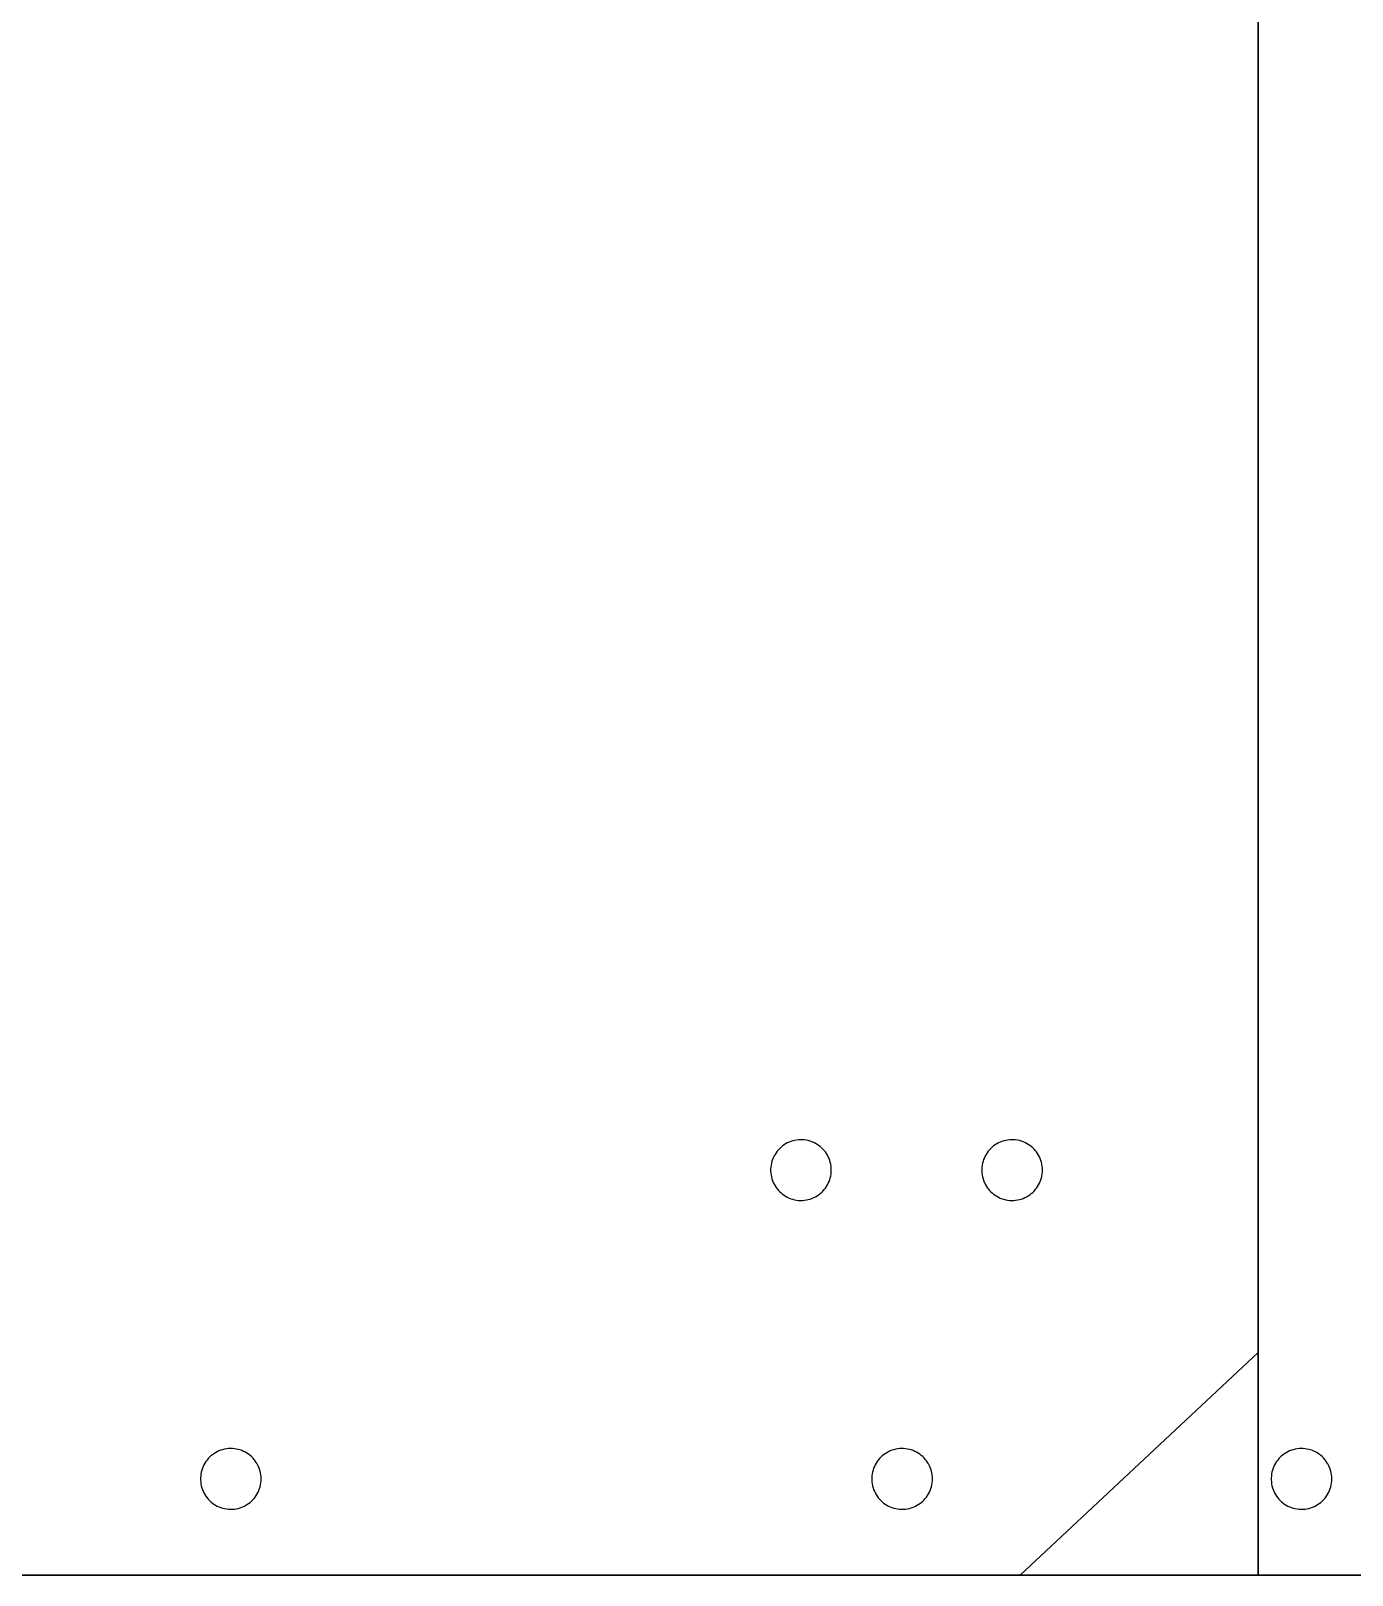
# Model space of a CAD drawing. Header units: metres. Extents: x 0 to 978, y 0 to 1152.
# Drawn here: x 146.4 to 221.6, y 0 to 87.8 of the extents above; entities that cross this region are included whole.
import ezdxf

# ---------------------------------------------------------------- set-up
doc = ezdxf.new("R2010")
doc.units = ezdxf.units.M

msp = doc.modelspace()

# ---------------------------------------------------------------- linework, layer by layer
for points in [[(216.245, 0), (216.245, 26.192), (216.245, 52.383), (216.245, 78.575), (216.245, 104.767), (216.245, 130.959), (216.245, 157.15), (216.245, 183.342), (216.245, 209.534), (216.245, 235.726), (216.245, 261.917), (216.245, 288.109), (216.245, 314.301), (216.245, 340.492), (216.245, 366.684), (216.245, 392.876), (216.245, 419.068), (216.245, 445.259), (216.245, 471.451), (216.245, 497.643), (216.245, 523.835), (216.245, 550.026), (216.245, 576.218)], [(216.245, 0), (216.245, 26.192), (216.245, 52.383), (216.245, 78.575), (216.245, 104.767), (216.245, 130.959), (216.245, 157.15), (216.245, 183.342), (216.245, 209.534), (216.245, 235.726), (216.245, 261.917), (216.245, 288.109), (216.245, 314.301), (216.245, 340.492), (216.245, 366.684), (216.245, 392.876), (216.245, 419.068), (216.245, 445.259), (216.245, 471.451), (216.245, 497.643), (216.245, 523.835), (216.245, 550.026), (216.245, 576.218)], [(216.245, 0), (216.245, 23.273), (216.245, 46.545), (216.245, 69.818), (216.245, 93.091), (216.245, 116.364), (216.245, 139.636), (216.245, 162.909), (216.245, 186.182), (216.245, 209.455), (216.245, 232.727), (216.245, 256), (216.245, 279.273), (216.245, 302.545), (216.245, 325.818), (216.245, 349.091), (216.245, 372.364)], [(216.245, 372.364), (216.245, 349.091), (216.245, 325.818), (216.245, 302.545), (216.245, 279.273), (216.245, 256), (216.245, 232.727), (216.245, 209.455), (216.245, 186.182), (216.245, 162.909), (216.245, 139.636), (216.245, 116.364), (216.245, 93.091), (216.245, 69.818), (216.245, 46.545), (216.245, 23.273), (216.245, 0)], [(216.245, 0), (216.245, 23.273), (216.245, 46.545), (216.245, 69.818), (216.245, 93.091), (216.245, 116.364), (216.245, 139.636), (216.245, 162.909), (216.245, 186.182), (216.245, 209.455), (216.245, 232.727), (216.245, 256), (216.245, 279.273), (216.245, 302.545), (216.245, 325.818), (216.245, 349.091), (216.245, 372.364)], [(216.245, 372.364), (216.245, 349.091), (216.245, 325.818), (216.245, 302.545), (216.245, 279.273), (216.245, 256), (216.245, 232.727), (216.245, 209.455), (216.245, 186.182), (216.245, 162.909), (216.245, 139.636), (216.245, 116.364), (216.245, 93.091), (216.245, 69.818), (216.245, 46.545), (216.245, 23.273), (216.245, 0)], [(216.245, 353.152), (216.245, 326.961), (216.245, 300.769), (216.245, 274.577), (216.245, 248.385), (216.245, 222.194), (216.245, 196.002), (216.245, 169.81), (216.245, 143.618), (216.245, 117.427), (216.245, 91.235), (216.245, 65.043), (216.245, 38.852), (216.245, 12.66), (202.713, 0), (176.522, 0), (150.33, 0), (124.138, 0), (97.946, 0), (71.755, 0)], [(216.245, 353.152), (216.245, 326.961), (216.245, 300.769), (216.245, 274.577), (216.245, 248.385), (216.245, 222.194), (216.245, 196.002), (216.245, 169.81), (216.245, 143.618), (216.245, 117.427), (216.245, 91.235), (216.245, 65.043), (216.245, 38.852), (216.245, 12.66), (202.713, 0), (176.522, 0), (150.33, 0), (124.138, 0), (97.946, 0), (71.755, 0)], [(71.755, 353.152), (71.755, 326.961), (71.755, 300.769), (71.755, 274.577), (71.755, 248.385), (71.755, 222.194), (71.755, 196.002), (71.755, 169.81), (71.755, 143.618), (71.755, 117.427), (71.755, 91.235), (71.755, 65.043), (71.755, 38.852), (71.755, 12.66), (85.287, 0), (111.478, 0), (137.67, 0), (163.862, 0), (190.054, 0), (216.245, 0)], [(71.755, 353.152), (71.755, 326.961), (71.755, 300.769), (71.755, 274.577), (71.755, 248.385), (71.755, 222.194), (71.755, 196.002), (71.755, 169.81), (71.755, 143.618), (71.755, 117.427), (71.755, 91.235), (71.755, 65.043), (71.755, 38.852), (71.755, 12.66), (85.287, 0), (111.478, 0), (137.67, 0), (163.862, 0), (190.054, 0), (216.245, 0)], [(0, 0), (29.091, 0), (58.182, 0), (87.273, 0), (116.364, 0), (145.455, 0), (174.545, 0), (203.636, 0), (232.727, 0), (261.818, 0), (288, 2.909), (288, 32), (288, 61.091), (288, 90.182), (288, 119.273), (288, 148.364), (288, 177.455), (288, 206.545), (288, 235.636), (288, 264.727), (288, 293.818), (288, 322.909), (288, 352)], [(0, 0), (29.091, 0), (58.182, 0), (87.273, 0), (116.364, 0), (145.455, 0), (174.545, 0), (203.636, 0), (232.727, 0), (261.818, 0), (288, 2.909), (288, 32), (288, 61.091), (288, 90.182), (288, 119.273), (288, 148.364), (288, 177.455), (288, 206.545), (288, 235.636), (288, 264.727), (288, 293.818), (288, 322.909), (288, 352)], [(0, 200.618), (0, 173.869), (0, 147.12), (0, 120.371), (0, 93.622), (0, 66.873), (0, 40.124), (0, 13.375), (13.375, 0), (40.124, 0), (66.873, 0), (93.622, 0), (120.371, 0), (147.12, 0), (173.869, 0), (200.618, 0), (227.367, 0), (254.116, 0), (280.865, 0), (307.615, 0)], [(288, 189.091), (288, 160), (288, 130.909), (288, 101.818), (288, 72.727), (288, 43.636), (288, 14.545), (273.455, 0), (244.364, 0), (215.273, 0), (186.182, 0), (157.091, 0), (128, 0), (98.909, 0), (69.818, 0), (40.727, 0), (11.636, 0), (0, 17.455), (0, 46.545), (0, 75.636), (0, 104.727), (0, 133.818), (0, 162.909), (0, 192)], [(288, 189.091), (288, 160), (288, 130.909), (288, 101.818), (288, 72.727), (288, 43.636), (288, 14.545), (273.455, 0), (244.364, 0), (215.273, 0), (186.182, 0), (157.091, 0), (128, 0), (98.909, 0), (69.818, 0), (40.727, 0), (11.636, 0), (0, 17.455), (0, 46.545), (0, 75.636), (0, 104.727), (0, 133.818), (0, 162.909), (0, 192)], [(288, 191.193), (288, 174.567), (288, 157.942), (288, 141.316), (288, 124.691), (288, 108.065), (288, 91.44), (288, 74.815), (288, 58.189), (288, 41.564), (288, 24.938), (288, 8.313), (279.687, 0), (263.062, 0), (246.436, 0), (229.811, 0), (213.185, 0), (196.56, 0), (179.935, 0), (163.309, 0), (146.684, 0), (130.058, 0)], [(130.058, 0), (146.684, 0), (163.309, 0), (179.935, 0), (196.56, 0), (213.185, 0), (229.811, 0), (246.436, 0), (263.062, 0), (279.687, 0), (288, 8.313), (288, 24.938), (288, 41.564), (288, 58.189), (288, 74.815), (288, 91.44), (288, 108.065), (288, 124.691), (288, 141.316), (288, 157.942), (288, 174.567), (288, 191.193)], [(130.058, 0), (146.684, 0), (163.309, 0), (179.935, 0), (196.56, 0), (213.185, 0), (229.811, 0), (246.436, 0), (263.062, 0), (279.687, 0), (288, 8.313), (288, 24.938), (288, 41.564), (288, 58.189), (288, 74.815), (288, 91.44), (288, 108.065), (288, 124.691), (288, 141.316), (288, 157.942), (288, 174.567), (288, 191.193)], [(288, 191.193), (288, 174.567), (288, 157.942), (288, 141.316), (288, 124.691), (288, 108.065), (288, 91.44), (288, 74.815), (288, 58.189), (288, 41.564), (288, 24.938), (288, 8.313), (279.687, 0), (263.062, 0), (246.436, 0), (229.811, 0), (213.185, 0), (196.56, 0), (179.935, 0), (163.309, 0), (146.684, 0), (130.058, 0)], [(130.058, 0), (146.684, 0), (163.309, 0), (179.935, 0), (196.56, 0), (213.185, 0), (229.811, 0), (246.436, 0), (263.062, 0), (279.687, 0), (288, 8.313), (288, 24.938), (288, 41.564), (288, 58.189), (288, 74.815), (288, 91.44), (288, 108.065), (288, 124.691), (288, 141.316), (288, 157.942), (288, 174.567), (288, 191.193)], [(130.058, 0), (146.684, 0), (163.309, 0), (179.935, 0), (196.56, 0), (213.185, 0), (229.811, 0), (246.436, 0), (263.062, 0), (279.687, 0), (288, 8.313), (288, 24.938), (288, 41.564), (288, 58.189), (288, 74.815), (288, 91.44), (288, 108.065), (288, 124.691), (288, 141.316), (288, 157.942), (288, 174.567), (288, 191.193)], [(296.378, 0), (269.629, 0), (242.88, 0), (216.131, 0), (189.382, 0), (162.633, 0), (135.884, 0), (109.135, 0), (82.385, 0), (55.636, 0), (28.887, 0), (2.138, 0), (0, 24.611), (0, 51.36), (0, 78.109), (0, 104.858), (0, 131.607), (0, 158.356), (0, 185.105)], [(296.378, 0), (269.629, 0), (242.88, 0), (216.131, 0), (189.382, 0), (162.633, 0), (135.884, 0), (109.135, 0), (82.385, 0), (55.636, 0), (28.887, 0), (2.138, 0), (0, 24.611), (0, 51.36), (0, 78.109), (0, 104.858), (0, 131.607), (0, 158.356), (0, 185.105)], [(133.004, 0), (149.629, 0), (166.255, 0), (182.88, 0), (199.505, 0), (216.131, 0), (232.756, 0), (249.382, 0), (266.007, 0), (282.633, 0), (288, 11.258), (288, 27.884), (288, 44.509), (288, 61.135), (288, 77.76), (288, 94.385), (288, 111.011), (288, 127.636), (288, 144.262), (288, 160.887), (288, 177.513)], [(133.004, 0), (149.629, 0), (166.255, 0), (182.88, 0), (199.505, 0), (216.131, 0), (232.756, 0), (249.382, 0), (266.007, 0), (282.633, 0), (288, 11.258), (288, 27.884), (288, 44.509), (288, 61.135), (288, 77.76), (288, 94.385), (288, 111.011), (288, 127.636), (288, 144.262), (288, 160.887), (288, 177.513)], [(191.973, 23.04), (191.97, 23.155), (191.959, 23.268), (191.94, 23.378), (191.915, 23.486), (191.884, 23.591), (191.846, 23.694), (191.801, 23.793), (191.751, 23.889), (191.695, 23.981), (191.634, 24.069), (191.568, 24.153), (191.496, 24.233), (191.42, 24.308), (191.339, 24.379), (191.254, 24.444), (191.165, 24.504), (191.072, 24.559), (190.975, 24.607), (190.875, 24.65), (190.772, 24.687), (190.666, 24.717), (190.558, 24.74), (190.447, 24.757), (190.334, 24.766), (190.219, 24.768), (190.105, 24.762), (189.993, 24.749), (189.883, 24.729), (189.776, 24.703), (189.671, 24.669), (189.57, 24.63), (189.472, 24.584), (189.377, 24.532), (189.286, 24.475), (189.199, 24.412), (189.116, 24.344), (189.037, 24.271), (188.963, 24.194), (188.894, 24.112), (188.83, 24.026), (188.772, 23.935), (188.719, 23.841), (188.671, 23.744), (188.63, 23.643), (188.595, 23.539), (188.567, 23.432), (188.545, 23.323), (188.531, 23.211), (188.523, 23.098), (188.523, 22.982), (188.531, 22.869), (188.545, 22.757), (188.567, 22.648), (188.595, 22.541), (188.63, 22.437), (188.671, 22.336), (188.719, 22.239), (188.772, 22.145), (188.83, 22.054), (188.894, 21.968), (188.963, 21.886), (189.037, 21.809), (189.116, 21.736), (189.199, 21.668), (189.286, 21.605), (189.377, 21.548), (189.472, 21.496), (189.57, 21.45), (189.671, 21.411), (189.776, 21.377), (189.883, 21.351), (189.993, 21.331), (190.105, 21.318), (190.219, 21.312), (190.334, 21.314), (190.447, 21.323), (190.558, 21.34), (190.666, 21.363), (190.772, 21.393), (190.875, 21.43), (190.975, 21.473), (191.072, 21.521), (191.165, 21.576), (191.254, 21.636), (191.339, 21.701), (191.42, 21.772), (191.496, 21.847), (191.568, 21.927), (191.634, 22.011), (191.695, 22.099), (191.751, 22.191), (191.801, 22.287), (191.846, 22.386), (191.884, 22.489), (191.915, 22.594), (191.94, 22.702), (191.959, 22.812), (191.97, 22.925), (191.973, 23.04)], [(191.973, 23.04), (191.97, 23.155), (191.959, 23.268), (191.94, 23.378), (191.915, 23.486), (191.884, 23.591), (191.846, 23.694), (191.801, 23.793), (191.751, 23.889), (191.695, 23.981), (191.634, 24.069), (191.568, 24.153), (191.496, 24.233), (191.42, 24.308), (191.339, 24.379), (191.254, 24.444), (191.165, 24.504), (191.072, 24.559), (190.975, 24.607), (190.875, 24.65), (190.772, 24.687), (190.666, 24.717), (190.558, 24.74), (190.447, 24.757), (190.334, 24.766), (190.219, 24.768), (190.105, 24.762), (189.993, 24.749), (189.883, 24.729), (189.776, 24.703), (189.671, 24.669), (189.57, 24.63), (189.472, 24.584), (189.377, 24.532), (189.286, 24.475), (189.199, 24.412), (189.116, 24.344), (189.037, 24.271), (188.963, 24.194), (188.894, 24.112), (188.83, 24.026), (188.772, 23.935), (188.719, 23.841), (188.671, 23.744), (188.63, 23.643), (188.595, 23.539), (188.567, 23.432), (188.545, 23.323), (188.531, 23.211), (188.523, 23.098), (188.523, 22.982), (188.531, 22.869), (188.545, 22.757), (188.567, 22.648), (188.595, 22.541), (188.63, 22.437), (188.671, 22.336), (188.719, 22.239), (188.772, 22.145), (188.83, 22.054), (188.894, 21.968), (188.963, 21.886), (189.037, 21.809), (189.116, 21.736), (189.199, 21.668), (189.286, 21.605), (189.377, 21.548), (189.472, 21.496), (189.57, 21.45), (189.671, 21.411), (189.776, 21.377), (189.883, 21.351), (189.993, 21.331), (190.105, 21.318), (190.219, 21.312), (190.334, 21.314), (190.447, 21.323), (190.558, 21.34), (190.666, 21.363), (190.772, 21.393), (190.875, 21.43), (190.975, 21.473), (191.072, 21.521), (191.165, 21.576), (191.254, 21.636), (191.339, 21.701), (191.42, 21.772), (191.496, 21.847), (191.568, 21.927), (191.634, 22.011), (191.695, 22.099), (191.751, 22.191), (191.801, 22.287), (191.846, 22.386), (191.884, 22.489), (191.915, 22.594), (191.94, 22.702), (191.959, 22.812), (191.97, 22.925), (191.973, 23.04)], [(191.973, 23.04), (191.97, 23.155), (191.959, 23.268), (191.94, 23.378), (191.915, 23.486), (191.884, 23.591), (191.846, 23.694), (191.801, 23.793), (191.751, 23.889), (191.695, 23.981), (191.634, 24.069), (191.568, 24.153), (191.496, 24.233), (191.42, 24.308), (191.339, 24.379), (191.254, 24.444), (191.165, 24.504), (191.072, 24.559), (190.975, 24.607), (190.875, 24.65), (190.772, 24.687), (190.666, 24.717), (190.558, 24.74), (190.447, 24.757), (190.334, 24.766), (190.219, 24.768), (190.105, 24.762), (189.993, 24.749), (189.883, 24.729), (189.776, 24.703), (189.671, 24.669), (189.57, 24.63), (189.472, 24.584), (189.377, 24.532), (189.286, 24.475), (189.199, 24.412), (189.116, 24.344), (189.037, 24.271), (188.963, 24.194), (188.894, 24.112), (188.83, 24.026), (188.772, 23.935), (188.719, 23.841), (188.671, 23.744), (188.63, 23.643), (188.595, 23.539), (188.567, 23.432), (188.545, 23.323), (188.531, 23.211), (188.523, 23.098), (188.523, 22.982), (188.531, 22.869), (188.545, 22.757), (188.567, 22.648), (188.595, 22.541), (188.63, 22.437), (188.671, 22.336), (188.719, 22.239), (188.772, 22.145), (188.83, 22.054), (188.894, 21.968), (188.963, 21.886), (189.037, 21.809), (189.116, 21.736), (189.199, 21.668), (189.286, 21.605), (189.377, 21.548), (189.472, 21.496), (189.57, 21.45), (189.671, 21.411), (189.776, 21.377), (189.883, 21.351), (189.993, 21.331), (190.105, 21.318), (190.219, 21.312), (190.334, 21.314), (190.447, 21.323), (190.558, 21.34), (190.666, 21.363), (190.772, 21.393), (190.875, 21.43), (190.975, 21.473), (191.072, 21.521), (191.165, 21.576), (191.254, 21.636), (191.339, 21.701), (191.42, 21.772), (191.496, 21.847), (191.568, 21.927), (191.634, 22.011), (191.695, 22.099), (191.751, 22.191), (191.801, 22.287), (191.846, 22.386), (191.884, 22.489), (191.915, 22.594), (191.94, 22.702), (191.959, 22.812), (191.97, 22.925), (191.973, 23.04)], [(191.973, 23.04), (191.97, 23.155), (191.959, 23.268), (191.94, 23.378), (191.915, 23.486), (191.884, 23.591), (191.846, 23.694), (191.801, 23.793), (191.751, 23.889), (191.695, 23.981), (191.634, 24.069), (191.568, 24.153), (191.496, 24.233), (191.42, 24.308), (191.339, 24.379), (191.254, 24.444), (191.165, 24.504), (191.072, 24.559), (190.975, 24.607), (190.875, 24.65), (190.772, 24.687), (190.666, 24.717), (190.558, 24.74), (190.447, 24.757), (190.334, 24.766), (190.219, 24.768), (190.105, 24.762), (189.993, 24.749), (189.883, 24.729), (189.776, 24.703), (189.671, 24.669), (189.57, 24.63), (189.472, 24.584), (189.377, 24.532), (189.286, 24.475), (189.199, 24.412), (189.116, 24.344), (189.037, 24.271), (188.963, 24.194), (188.894, 24.112), (188.83, 24.026), (188.772, 23.935), (188.719, 23.841), (188.671, 23.744), (188.63, 23.643), (188.595, 23.539), (188.567, 23.432), (188.545, 23.323), (188.531, 23.211), (188.523, 23.098), (188.523, 22.982), (188.531, 22.869), (188.545, 22.757), (188.567, 22.648), (188.595, 22.541), (188.63, 22.437), (188.671, 22.336), (188.719, 22.239), (188.772, 22.145), (188.83, 22.054), (188.894, 21.968), (188.963, 21.886), (189.037, 21.809), (189.116, 21.736), (189.199, 21.668), (189.286, 21.605), (189.377, 21.548), (189.472, 21.496), (189.57, 21.45), (189.671, 21.411), (189.776, 21.377), (189.883, 21.351), (189.993, 21.331), (190.105, 21.318), (190.219, 21.312), (190.334, 21.314), (190.447, 21.323), (190.558, 21.34), (190.666, 21.363), (190.772, 21.393), (190.875, 21.43), (190.975, 21.473), (191.072, 21.521), (191.165, 21.576), (191.254, 21.636), (191.339, 21.701), (191.42, 21.772), (191.496, 21.847), (191.568, 21.927), (191.634, 22.011), (191.695, 22.099), (191.751, 22.191), (191.801, 22.287), (191.846, 22.386), (191.884, 22.489), (191.915, 22.594), (191.94, 22.702), (191.959, 22.812), (191.97, 22.925), (191.973, 23.04)], [(191.973, 23.04), (191.97, 23.155), (191.959, 23.268), (191.94, 23.378), (191.915, 23.486), (191.884, 23.591), (191.846, 23.694), (191.801, 23.793), (191.751, 23.889), (191.695, 23.981), (191.634, 24.069), (191.568, 24.153), (191.496, 24.233), (191.42, 24.308), (191.339, 24.379), (191.254, 24.444), (191.165, 24.504), (191.072, 24.559), (190.975, 24.607), (190.875, 24.65), (190.772, 24.687), (190.666, 24.717), (190.558, 24.74), (190.447, 24.757), (190.334, 24.766), (190.219, 24.768), (190.105, 24.762), (189.993, 24.749), (189.883, 24.729), (189.776, 24.703), (189.671, 24.669), (189.57, 24.63), (189.472, 24.584), (189.377, 24.532), (189.286, 24.475), (189.199, 24.412), (189.116, 24.344), (189.037, 24.271), (188.963, 24.194), (188.894, 24.112), (188.83, 24.026), (188.772, 23.935), (188.719, 23.841), (188.671, 23.744), (188.63, 23.643), (188.595, 23.539), (188.567, 23.432), (188.545, 23.323), (188.531, 23.211), (188.523, 23.098), (188.523, 22.982), (188.531, 22.869), (188.545, 22.757), (188.567, 22.648), (188.595, 22.541), (188.63, 22.437), (188.671, 22.336), (188.719, 22.239), (188.772, 22.145), (188.83, 22.054), (188.894, 21.968), (188.963, 21.886), (189.037, 21.809), (189.116, 21.736), (189.199, 21.668), (189.286, 21.605), (189.377, 21.548), (189.472, 21.496), (189.57, 21.45), (189.671, 21.411), (189.776, 21.377), (189.883, 21.351), (189.993, 21.331), (190.105, 21.318), (190.219, 21.312), (190.334, 21.314), (190.447, 21.323), (190.558, 21.34), (190.666, 21.363), (190.772, 21.393), (190.875, 21.43), (190.975, 21.473), (191.072, 21.521), (191.165, 21.576), (191.254, 21.636), (191.339, 21.701), (191.42, 21.772), (191.496, 21.847), (191.568, 21.927), (191.634, 22.011), (191.695, 22.099), (191.751, 22.191), (191.801, 22.287), (191.846, 22.386), (191.884, 22.489), (191.915, 22.594), (191.94, 22.702), (191.959, 22.812), (191.97, 22.925), (191.973, 23.04)], [(191.973, 23.04), (191.97, 23.155), (191.959, 23.268), (191.94, 23.378), (191.915, 23.486), (191.884, 23.591), (191.846, 23.694), (191.801, 23.793), (191.751, 23.889), (191.695, 23.981), (191.634, 24.069), (191.568, 24.153), (191.496, 24.233), (191.42, 24.308), (191.339, 24.379), (191.254, 24.444), (191.165, 24.504), (191.072, 24.559), (190.975, 24.607), (190.875, 24.65), (190.772, 24.687), (190.666, 24.717), (190.558, 24.74), (190.447, 24.757), (190.334, 24.766), (190.219, 24.768), (190.105, 24.762), (189.993, 24.749), (189.883, 24.729), (189.776, 24.703), (189.671, 24.669), (189.57, 24.63), (189.472, 24.584), (189.377, 24.532), (189.286, 24.475), (189.199, 24.412), (189.116, 24.344), (189.037, 24.271), (188.963, 24.194), (188.894, 24.112), (188.83, 24.026), (188.772, 23.935), (188.719, 23.841), (188.671, 23.744), (188.63, 23.643), (188.595, 23.539), (188.567, 23.432), (188.545, 23.323), (188.531, 23.211), (188.523, 23.098), (188.523, 22.982), (188.531, 22.869), (188.545, 22.757), (188.567, 22.648), (188.595, 22.541), (188.63, 22.437), (188.671, 22.336), (188.719, 22.239), (188.772, 22.145), (188.83, 22.054), (188.894, 21.968), (188.963, 21.886), (189.037, 21.809), (189.116, 21.736), (189.199, 21.668), (189.286, 21.605), (189.377, 21.548), (189.472, 21.496), (189.57, 21.45), (189.671, 21.411), (189.776, 21.377), (189.883, 21.351), (189.993, 21.331), (190.105, 21.318), (190.219, 21.312), (190.334, 21.314), (190.447, 21.323), (190.558, 21.34), (190.666, 21.363), (190.772, 21.393), (190.875, 21.43), (190.975, 21.473), (191.072, 21.521), (191.165, 21.576), (191.254, 21.636), (191.339, 21.701), (191.42, 21.772), (191.496, 21.847), (191.568, 21.927), (191.634, 22.011), (191.695, 22.099), (191.751, 22.191), (191.801, 22.287), (191.846, 22.386), (191.884, 22.489), (191.915, 22.594), (191.94, 22.702), (191.959, 22.812), (191.97, 22.925), (191.973, 23.04)], [(191.973, 23.04), (191.97, 23.155), (191.959, 23.268), (191.94, 23.378), (191.915, 23.486), (191.884, 23.591), (191.846, 23.694), (191.801, 23.793), (191.751, 23.889), (191.695, 23.981), (191.634, 24.069), (191.568, 24.153), (191.496, 24.233), (191.42, 24.308), (191.339, 24.379), (191.254, 24.444), (191.165, 24.504), (191.072, 24.559), (190.975, 24.607), (190.875, 24.65), (190.772, 24.687), (190.666, 24.717), (190.558, 24.74), (190.447, 24.757), (190.334, 24.766), (190.219, 24.768), (190.105, 24.762), (189.993, 24.749), (189.883, 24.729), (189.776, 24.703), (189.671, 24.669), (189.57, 24.63), (189.472, 24.584), (189.377, 24.532), (189.286, 24.475), (189.199, 24.412), (189.116, 24.344), (189.037, 24.271), (188.963, 24.194), (188.894, 24.112), (188.83, 24.026), (188.772, 23.935), (188.719, 23.841), (188.671, 23.744), (188.63, 23.643), (188.595, 23.539), (188.567, 23.432), (188.545, 23.323), (188.531, 23.211), (188.523, 23.098), (188.523, 22.982), (188.531, 22.869), (188.545, 22.757), (188.567, 22.648), (188.595, 22.541), (188.63, 22.437), (188.671, 22.336), (188.719, 22.239), (188.772, 22.145), (188.83, 22.054), (188.894, 21.968), (188.963, 21.886), (189.037, 21.809), (189.116, 21.736), (189.199, 21.668), (189.286, 21.605), (189.377, 21.548), (189.472, 21.496), (189.57, 21.45), (189.671, 21.411), (189.776, 21.377), (189.883, 21.351), (189.993, 21.331), (190.105, 21.318), (190.219, 21.312), (190.334, 21.314), (190.447, 21.323), (190.558, 21.34), (190.666, 21.363), (190.772, 21.393), (190.875, 21.43), (190.975, 21.473), (191.072, 21.521), (191.165, 21.576), (191.254, 21.636), (191.339, 21.701), (191.42, 21.772), (191.496, 21.847), (191.568, 21.927), (191.634, 22.011), (191.695, 22.099), (191.751, 22.191), (191.801, 22.287), (191.846, 22.386), (191.884, 22.489), (191.915, 22.594), (191.94, 22.702), (191.959, 22.812), (191.97, 22.925), (191.973, 23.04)], [(191.973, 23.04), (191.97, 23.155), (191.959, 23.268), (191.94, 23.378), (191.915, 23.486), (191.884, 23.591), (191.846, 23.694), (191.801, 23.793), (191.751, 23.889), (191.695, 23.981), (191.634, 24.069), (191.568, 24.153), (191.496, 24.233), (191.42, 24.308), (191.339, 24.379), (191.254, 24.444), (191.165, 24.504), (191.072, 24.559), (190.975, 24.607), (190.875, 24.65), (190.772, 24.687), (190.666, 24.717), (190.558, 24.74), (190.447, 24.757), (190.334, 24.766), (190.219, 24.768), (190.105, 24.762), (189.993, 24.749), (189.883, 24.729), (189.776, 24.703), (189.671, 24.669), (189.57, 24.63), (189.472, 24.584), (189.377, 24.532), (189.286, 24.475), (189.199, 24.412), (189.116, 24.344), (189.037, 24.271), (188.963, 24.194), (188.894, 24.112), (188.83, 24.026), (188.772, 23.935), (188.719, 23.841), (188.671, 23.744), (188.63, 23.643), (188.595, 23.539), (188.567, 23.432), (188.545, 23.323), (188.531, 23.211), (188.523, 23.098), (188.523, 22.982), (188.531, 22.869), (188.545, 22.757), (188.567, 22.648), (188.595, 22.541), (188.63, 22.437), (188.671, 22.336), (188.719, 22.239), (188.772, 22.145), (188.83, 22.054), (188.894, 21.968), (188.963, 21.886), (189.037, 21.809), (189.116, 21.736), (189.199, 21.668), (189.286, 21.605), (189.377, 21.548), (189.472, 21.496), (189.57, 21.45), (189.671, 21.411), (189.776, 21.377), (189.883, 21.351), (189.993, 21.331), (190.105, 21.318), (190.219, 21.312), (190.334, 21.314), (190.447, 21.323), (190.558, 21.34), (190.666, 21.363), (190.772, 21.393), (190.875, 21.43), (190.975, 21.473), (191.072, 21.521), (191.165, 21.576), (191.254, 21.636), (191.339, 21.701), (191.42, 21.772), (191.496, 21.847), (191.568, 21.927), (191.634, 22.011), (191.695, 22.099), (191.751, 22.191), (191.801, 22.287), (191.846, 22.386), (191.884, 22.489), (191.915, 22.594), (191.94, 22.702), (191.959, 22.812), (191.97, 22.925), (191.973, 23.04)], [(191.973, 23.04), (191.97, 23.155), (191.959, 23.268), (191.94, 23.378), (191.915, 23.486), (191.884, 23.591), (191.846, 23.694), (191.801, 23.793), (191.751, 23.889), (191.695, 23.981), (191.634, 24.069), (191.568, 24.153), (191.496, 24.233), (191.42, 24.308), (191.339, 24.379), (191.254, 24.444), (191.165, 24.504), (191.072, 24.559), (190.975, 24.607), (190.875, 24.65), (190.772, 24.687), (190.666, 24.717), (190.558, 24.74), (190.447, 24.757), (190.334, 24.766), (190.219, 24.768), (190.105, 24.762), (189.993, 24.749), (189.883, 24.729), (189.776, 24.703), (189.671, 24.669), (189.57, 24.63), (189.472, 24.584), (189.377, 24.532), (189.286, 24.475), (189.199, 24.412), (189.116, 24.344), (189.037, 24.271), (188.963, 24.194), (188.894, 24.112), (188.83, 24.026), (188.772, 23.935), (188.719, 23.841), (188.671, 23.744), (188.63, 23.643), (188.595, 23.539), (188.567, 23.432), (188.545, 23.323), (188.531, 23.211), (188.523, 23.098), (188.523, 22.982), (188.531, 22.869), (188.545, 22.757), (188.567, 22.648), (188.595, 22.541), (188.63, 22.437), (188.671, 22.336), (188.719, 22.239), (188.772, 22.145), (188.83, 22.054), (188.894, 21.968), (188.963, 21.886), (189.037, 21.809), (189.116, 21.736), (189.199, 21.668), (189.286, 21.605), (189.377, 21.548), (189.472, 21.496), (189.57, 21.45), (189.671, 21.411), (189.776, 21.377), (189.883, 21.351), (189.993, 21.331), (190.105, 21.318), (190.219, 21.312), (190.334, 21.314), (190.447, 21.323), (190.558, 21.34), (190.666, 21.363), (190.772, 21.393), (190.875, 21.43), (190.975, 21.473), (191.072, 21.521), (191.165, 21.576), (191.254, 21.636), (191.339, 21.701), (191.42, 21.772), (191.496, 21.847), (191.568, 21.927), (191.634, 22.011), (191.695, 22.099), (191.751, 22.191), (191.801, 22.287), (191.846, 22.386), (191.884, 22.489), (191.915, 22.594), (191.94, 22.702), (191.959, 22.812), (191.97, 22.925), (191.973, 23.04)], [(203.984, 23.04), (203.981, 23.155), (203.969, 23.268), (203.951, 23.378), (203.926, 23.486), (203.895, 23.591), (203.856, 23.694), (203.812, 23.793), (203.762, 23.889), (203.706, 23.981), (203.645, 24.069), (203.578, 24.153), (203.507, 24.233), (203.43, 24.308), (203.349, 24.379), (203.264, 24.444), (203.175, 24.504), (203.082, 24.559), (202.986, 24.607), (202.886, 24.65), (202.783, 24.687), (202.677, 24.717), (202.568, 24.74), (202.457, 24.757), (202.344, 24.766), (202.229, 24.768), (202.115, 24.762), (202.002, 24.749), (201.893, 24.729), (201.785, 24.703), (201.681, 24.669), (201.579, 24.63), (201.481, 24.584), (201.386, 24.532), (201.295, 24.475), (201.208, 24.412), (201.125, 24.344), (201.046, 24.271), (200.972, 24.194), (200.903, 24.112), (200.839, 24.026), (200.78, 23.935), (200.727, 23.841), (200.68, 23.744), (200.639, 23.643), (200.604, 23.539), (200.576, 23.432), (200.554, 23.323), (200.539, 23.211), (200.532, 23.098), (200.532, 22.982), (200.539, 22.869), (200.554, 22.757), (200.576, 22.648), (200.604, 22.541), (200.639, 22.437), (200.68, 22.336), (200.727, 22.239), (200.78, 22.145), (200.839, 22.054), (200.903, 21.968), (200.972, 21.886), (201.046, 21.809), (201.125, 21.736), (201.208, 21.668), (201.295, 21.605), (201.386, 21.548), (201.481, 21.496), (201.579, 21.45), (201.681, 21.411), (201.785, 21.377), (201.893, 21.351), (202.002, 21.331), (202.115, 21.318), (202.229, 21.312), (202.344, 21.314), (202.457, 21.323), (202.568, 21.34), (202.677, 21.363), (202.783, 21.393), (202.886, 21.43), (202.986, 21.473), (203.082, 21.521), (203.175, 21.576), (203.264, 21.636), (203.349, 21.701), (203.43, 21.772), (203.507, 21.847), (203.578, 21.927), (203.645, 22.011), (203.706, 22.099), (203.762, 22.191), (203.812, 22.287), (203.856, 22.386), (203.895, 22.489), (203.926, 22.594), (203.951, 22.702), (203.969, 22.812), (203.981, 22.925), (203.984, 23.04)], [(159.546, 5.472), (159.543, 5.587), (159.532, 5.7), (159.513, 5.81), (159.488, 5.918), (159.457, 6.023), (159.419, 6.126), (159.374, 6.225), (159.324, 6.321), (159.268, 6.413), (159.207, 6.501), (159.141, 6.585), (159.069, 6.665), (158.993, 6.74), (158.912, 6.811), (158.827, 6.876), (158.738, 6.936), (158.645, 6.991), (158.548, 7.039), (158.448, 7.082), (158.345, 7.119), (158.24, 7.149), (158.131, 7.172), (158.02, 7.189), (157.907, 7.198), (157.792, 7.2), (157.678, 7.194), (157.566, 7.181), (157.456, 7.161), (157.349, 7.135), (157.244, 7.101), (157.143, 7.062), (157.045, 7.016), (156.95, 6.964), (156.859, 6.907), (156.772, 6.844), (156.689, 6.776), (156.61, 6.703), (156.536, 6.626), (156.467, 6.544), (156.403, 6.458), (156.345, 6.367), (156.292, 6.273), (156.244, 6.176), (156.203, 6.075), (156.168, 5.971), (156.14, 5.864), (156.118, 5.755), (156.104, 5.643), (156.096, 5.53), (156.096, 5.414), (156.104, 5.301), (156.118, 5.189), (156.14, 5.08), (156.168, 4.973), (156.203, 4.869), (156.244, 4.768), (156.292, 4.671), (156.345, 4.577), (156.403, 4.486), (156.467, 4.4), (156.536, 4.318), (156.61, 4.241), (156.689, 4.168), (156.772, 4.1), (156.859, 4.037), (156.95, 3.98), (157.045, 3.928), (157.143, 3.882), (157.244, 3.843), (157.349, 3.809), (157.456, 3.783), (157.566, 3.763), (157.678, 3.75), (157.792, 3.744), (157.907, 3.746), (158.02, 3.755), (158.131, 3.772), (158.24, 3.795), (158.345, 3.825), (158.448, 3.862), (158.548, 3.905), (158.645, 3.953), (158.738, 4.008), (158.827, 4.068), (158.912, 4.133), (158.993, 4.204), (159.069, 4.279), (159.141, 4.359), (159.207, 4.443), (159.268, 4.531), (159.324, 4.623), (159.374, 4.719), (159.419, 4.818), (159.457, 4.921), (159.488, 5.026), (159.513, 5.134), (159.532, 5.244), (159.543, 5.357), (159.546, 5.472)], [(197.725, 5.472), (197.722, 5.587), (197.711, 5.7), (197.692, 5.81), (197.667, 5.918), (197.636, 6.023), (197.598, 6.126), (197.553, 6.225), (197.503, 6.321), (197.447, 6.413), (197.386, 6.501), (197.32, 6.585), (197.248, 6.665), (197.172, 6.74), (197.091, 6.811), (197.006, 6.876), (196.917, 6.936), (196.824, 6.991), (196.727, 7.039), (196.627, 7.082), (196.524, 7.119), (196.418, 7.149), (196.31, 7.172), (196.199, 7.189), (196.086, 7.198), (195.971, 7.2), (195.857, 7.194), (195.745, 7.181), (195.635, 7.161), (195.528, 7.135), (195.423, 7.101), (195.322, 7.062), (195.224, 7.016), (195.129, 6.964), (195.038, 6.907), (194.951, 6.844), (194.868, 6.776), (194.789, 6.703), (194.715, 6.626), (194.646, 6.544), (194.582, 6.458), (194.524, 6.367), (194.471, 6.273), (194.423, 6.176), (194.382, 6.075), (194.347, 5.971), (194.319, 5.864), (194.297, 5.755), (194.283, 5.643), (194.275, 5.53), (194.275, 5.414), (194.283, 5.301), (194.297, 5.189), (194.319, 5.08), (194.347, 4.973), (194.382, 4.869), (194.423, 4.768), (194.471, 4.671), (194.524, 4.577), (194.582, 4.486), (194.646, 4.4), (194.715, 4.318), (194.789, 4.241), (194.868, 4.168), (194.951, 4.1), (195.038, 4.037), (195.129, 3.98), (195.224, 3.928), (195.322, 3.882), (195.423, 3.843), (195.528, 3.809), (195.635, 3.783), (195.745, 3.763), (195.857, 3.75), (195.971, 3.744), (196.086, 3.746), (196.199, 3.755), (196.31, 3.772), (196.418, 3.795), (196.524, 3.825), (196.627, 3.862), (196.727, 3.905), (196.824, 3.953), (196.917, 4.008), (197.006, 4.068), (197.091, 4.133), (197.172, 4.204), (197.248, 4.279), (197.32, 4.359), (197.386, 4.443), (197.447, 4.531), (197.503, 4.623), (197.553, 4.719), (197.598, 4.818), (197.636, 4.921), (197.667, 5.026), (197.692, 5.134), (197.711, 5.244), (197.722, 5.357), (197.725, 5.472)], [(220.446, 5.472), (220.442, 5.587), (220.431, 5.7), (220.413, 5.81), (220.388, 5.918), (220.356, 6.023), (220.318, 6.126), (220.274, 6.225), (220.224, 6.321), (220.168, 6.413), (220.107, 6.501), (220.04, 6.585), (219.968, 6.665), (219.892, 6.74), (219.811, 6.811), (219.726, 6.876), (219.637, 6.936), (219.544, 6.991), (219.448, 7.039), (219.348, 7.082), (219.245, 7.119), (219.139, 7.149), (219.03, 7.172), (218.919, 7.189), (218.806, 7.198), (218.691, 7.2), (218.577, 7.194), (218.465, 7.181), (218.355, 7.161), (218.248, 7.135), (218.144, 7.101), (218.042, 7.062), (217.944, 7.016), (217.849, 6.964), (217.758, 6.907), (217.671, 6.844), (217.588, 6.776), (217.51, 6.703), (217.436, 6.626), (217.367, 6.544), (217.303, 6.458), (217.244, 6.367), (217.191, 6.273), (217.144, 6.176), (217.103, 6.075), (217.068, 5.971), (217.039, 5.864), (217.018, 5.755), (217.003, 5.643), (216.996, 5.53), (216.996, 5.414), (217.003, 5.301), (217.018, 5.189), (217.039, 5.08), (217.068, 4.973), (217.103, 4.869), (217.144, 4.768), (217.191, 4.671), (217.244, 4.577), (217.303, 4.486), (217.367, 4.4), (217.436, 4.318), (217.51, 4.241), (217.588, 4.168), (217.671, 4.1), (217.758, 4.037), (217.849, 3.98), (217.944, 3.928), (218.042, 3.882), (218.144, 3.843), (218.248, 3.809), (218.355, 3.783), (218.465, 3.763), (218.577, 3.75), (218.691, 3.744), (218.806, 3.746), (218.919, 3.755), (219.03, 3.772), (219.139, 3.795), (219.245, 3.825), (219.348, 3.862), (219.448, 3.905), (219.544, 3.953), (219.637, 4.008), (219.726, 4.068), (219.811, 4.133), (219.892, 4.204), (219.968, 4.279), (220.04, 4.359), (220.107, 4.443), (220.168, 4.531), (220.224, 4.623), (220.274, 4.719), (220.318, 4.818), (220.356, 4.921), (220.388, 5.026), (220.413, 5.134), (220.431, 5.244), (220.442, 5.357), (220.446, 5.472)], [(220.446, 5.472), (220.442, 5.587), (220.431, 5.7), (220.413, 5.81), (220.388, 5.918), (220.356, 6.023), (220.318, 6.126), (220.274, 6.225), (220.224, 6.321), (220.168, 6.413), (220.107, 6.501), (220.04, 6.585), (219.968, 6.665), (219.892, 6.74), (219.811, 6.811), (219.726, 6.876), (219.637, 6.936), (219.544, 6.991), (219.448, 7.039), (219.348, 7.082), (219.245, 7.119), (219.139, 7.149), (219.03, 7.172), (218.919, 7.189), (218.806, 7.198), (218.691, 7.2), (218.577, 7.194), (218.465, 7.181), (218.355, 7.161), (218.248, 7.135), (218.144, 7.101), (218.042, 7.062), (217.944, 7.016), (217.849, 6.964), (217.758, 6.907), (217.671, 6.844), (217.588, 6.776), (217.51, 6.703), (217.436, 6.626), (217.367, 6.544), (217.303, 6.458), (217.244, 6.367), (217.191, 6.273), (217.144, 6.176), (217.103, 6.075), (217.068, 5.971), (217.039, 5.864), (217.018, 5.755), (217.003, 5.643), (216.996, 5.53), (216.996, 5.414), (217.003, 5.301), (217.018, 5.189), (217.039, 5.08), (217.068, 4.973), (217.103, 4.869), (217.144, 4.768), (217.191, 4.671), (217.244, 4.577), (217.303, 4.486), (217.367, 4.4), (217.436, 4.318), (217.51, 4.241), (217.588, 4.168), (217.671, 4.1), (217.758, 4.037), (217.849, 3.98), (217.944, 3.928), (218.042, 3.882), (218.144, 3.843), (218.248, 3.809), (218.355, 3.783), (218.465, 3.763), (218.577, 3.75), (218.691, 3.744), (218.806, 3.746), (218.919, 3.755), (219.03, 3.772), (219.139, 3.795), (219.245, 3.825), (219.348, 3.862), (219.448, 3.905), (219.544, 3.953), (219.637, 4.008), (219.726, 4.068), (219.811, 4.133), (219.892, 4.204), (219.968, 4.279), (220.04, 4.359), (220.107, 4.443), (220.168, 4.531), (220.224, 4.623), (220.274, 4.719), (220.318, 4.818), (220.356, 4.921), (220.388, 5.026), (220.413, 5.134), (220.431, 5.244), (220.442, 5.357), (220.446, 5.472)], [(220.446, 5.472), (220.442, 5.587), (220.431, 5.7), (220.413, 5.81), (220.388, 5.918), (220.356, 6.023), (220.318, 6.126), (220.274, 6.225), (220.224, 6.321), (220.168, 6.413), (220.107, 6.501), (220.04, 6.585), (219.968, 6.665), (219.892, 6.74), (219.811, 6.811), (219.726, 6.876), (219.637, 6.936), (219.544, 6.991), (219.448, 7.039), (219.348, 7.082), (219.245, 7.119), (219.139, 7.149), (219.03, 7.172), (218.919, 7.189), (218.806, 7.198), (218.691, 7.2), (218.577, 7.194), (218.465, 7.181), (218.355, 7.161), (218.248, 7.135), (218.144, 7.101), (218.042, 7.062), (217.944, 7.016), (217.849, 6.964), (217.758, 6.907), (217.671, 6.844), (217.588, 6.776), (217.51, 6.703), (217.436, 6.626), (217.367, 6.544), (217.303, 6.458), (217.244, 6.367), (217.191, 6.273), (217.144, 6.176), (217.103, 6.075), (217.068, 5.971), (217.039, 5.864), (217.018, 5.755), (217.003, 5.643), (216.996, 5.53), (216.996, 5.414), (217.003, 5.301), (217.018, 5.189), (217.039, 5.08), (217.068, 4.973), (217.103, 4.869), (217.144, 4.768), (217.191, 4.671), (217.244, 4.577), (217.303, 4.486), (217.367, 4.4), (217.436, 4.318), (217.51, 4.241), (217.588, 4.168), (217.671, 4.1), (217.758, 4.037), (217.849, 3.98), (217.944, 3.928), (218.042, 3.882), (218.144, 3.843), (218.248, 3.809), (218.355, 3.783), (218.465, 3.763), (218.577, 3.75), (218.691, 3.744), (218.806, 3.746), (218.919, 3.755), (219.03, 3.772), (219.139, 3.795), (219.245, 3.825), (219.348, 3.862), (219.448, 3.905), (219.544, 3.953), (219.637, 4.008), (219.726, 4.068), (219.811, 4.133), (219.892, 4.204), (219.968, 4.279), (220.04, 4.359), (220.107, 4.443), (220.168, 4.531), (220.224, 4.623), (220.274, 4.719), (220.318, 4.818), (220.356, 4.921), (220.388, 5.026), (220.413, 5.134), (220.431, 5.244), (220.442, 5.357), (220.446, 5.472)], [(0, 0), (15.36, 0), (30.72, 0), (46.08, 0), (61.44, 0), (76.8, 0), (92.16, 0), (107.52, 0), (122.88, 0), (138.24, 0), (153.6, 0), (168.96, 0), (184.32, 0), (199.68, 0), (215.04, 0), (230.4, 0), (245.76, 0), (261.12, 0), (276.48, 0), (291.84, 0), (307.2, 0)], [(0, 0), (15.36, 0), (30.72, 0), (46.08, 0), (61.44, 0), (76.8, 0), (92.16, 0), (107.52, 0), (122.88, 0), (138.24, 0), (153.6, 0), (168.96, 0), (184.32, 0), (199.68, 0), (215.04, 0), (230.4, 0), (245.76, 0), (261.12, 0), (276.48, 0), (291.84, 0), (307.2, 0)], [(0, 0), (26.749, 0), (53.498, 0), (80.247, 0), (106.996, 0), (133.745, 0), (160.495, 0), (187.244, 0), (213.993, 0), (240.742, 0), (267.491, 0), (294.24, 0), (320.989, 0), (347.738, 0), (374.487, 0), (401.236, 0), (427.985, 0), (454.735, 0), (481.484, 0), (508.233, 0)], [(0, 0), (15.36, 0), (30.72, 0), (46.08, 0), (61.44, 0), (76.8, 0), (92.16, 0), (107.52, 0), (122.88, 0), (138.24, 0), (153.6, 0), (168.96, 0), (184.32, 0), (199.68, 0), (215.04, 0), (230.4, 0), (245.76, 0), (261.12, 0), (276.48, 0), (291.84, 0), (307.2, 0)], [(0, 0), (15.36, 0), (30.72, 0), (46.08, 0), (61.44, 0), (76.8, 0), (92.16, 0), (107.52, 0), (122.88, 0), (138.24, 0), (153.6, 0), (168.96, 0), (184.32, 0), (199.68, 0), (215.04, 0), (230.4, 0), (245.76, 0), (261.12, 0), (276.48, 0), (291.84, 0), (307.2, 0)], [(0, 0), (15.36, 0), (30.72, 0), (46.08, 0), (61.44, 0), (76.8, 0), (92.16, 0), (107.52, 0), (122.88, 0), (138.24, 0), (153.6, 0), (168.96, 0), (184.32, 0), (199.68, 0), (215.04, 0), (230.4, 0), (245.76, 0), (261.12, 0), (276.48, 0), (291.84, 0), (307.2, 0)], [(0, 0), (15.36, 0), (30.72, 0), (46.08, 0), (61.44, 0), (76.8, 0), (92.16, 0), (107.52, 0), (122.88, 0), (138.24, 0), (153.6, 0), (168.96, 0), (184.32, 0), (199.68, 0), (215.04, 0), (230.4, 0), (245.76, 0), (261.12, 0), (276.48, 0), (291.84, 0), (307.2, 0)], [(306.393, 0), (286.625, 0), (266.858, 0), (247.091, 0), (227.324, 0), (207.556, 0), (187.789, 0), (168.022, 0), (148.255, 0), (128.487, 0)], [(128.487, 0), (148.255, 0), (168.022, 0), (187.789, 0), (207.556, 0), (227.324, 0), (247.091, 0), (266.858, 0), (286.625, 0), (306.393, 0)], [(297.425, 0), (289.047, 0), (280.669, 0), (272.291, 0), (263.913, 0), (255.535, 0), (247.156, 0), (238.778, 0), (230.4, 0), (222.022, 0), (213.644, 0), (205.265, 0), (196.887, 0), (188.509, 0), (180.131, 0), (171.753, 0), (163.375, 0), (154.996, 0), (146.618, 0), (138.24, 0)], [(138.24, 0), (146.618, 0), (154.996, 0), (163.375, 0), (171.753, 0), (180.131, 0), (188.509, 0), (196.887, 0), (205.265, 0), (213.644, 0), (222.022, 0), (230.4, 0), (238.778, 0), (247.156, 0), (255.535, 0), (263.913, 0), (272.291, 0), (280.669, 0), (289.047, 0), (297.425, 0)], [(297.425, 0), (289.047, 0), (280.669, 0), (272.291, 0), (263.913, 0), (255.535, 0), (247.156, 0), (238.778, 0), (230.4, 0), (222.022, 0), (213.644, 0), (205.265, 0), (196.887, 0), (188.509, 0), (180.131, 0), (171.753, 0), (163.375, 0), (154.996, 0), (146.618, 0), (138.24, 0)], [(138.24, 0), (146.618, 0), (154.996, 0), (163.375, 0), (171.753, 0), (180.131, 0), (188.509, 0), (196.887, 0), (205.265, 0), (213.644, 0), (222.022, 0), (230.4, 0), (238.778, 0), (247.156, 0), (255.535, 0), (263.913, 0), (272.291, 0), (280.669, 0), (289.047, 0), (297.425, 0)], [(297.425, 0), (289.047, 0), (280.669, 0), (272.291, 0), (263.913, 0), (255.535, 0), (247.156, 0), (238.778, 0), (230.4, 0), (222.022, 0), (213.644, 0), (205.265, 0), (196.887, 0), (188.509, 0), (180.131, 0), (171.753, 0), (163.375, 0), (154.996, 0), (146.618, 0), (138.24, 0)], [(138.24, 0), (146.618, 0), (154.996, 0), (163.375, 0), (171.753, 0), (180.131, 0), (188.509, 0), (196.887, 0), (205.265, 0), (213.644, 0), (222.022, 0), (230.4, 0), (238.778, 0), (247.156, 0), (255.535, 0), (263.913, 0), (272.291, 0), (280.669, 0), (289.047, 0), (297.425, 0)], [(297.425, 0), (289.047, 0), (280.669, 0), (272.291, 0), (263.913, 0), (255.535, 0), (247.156, 0), (238.778, 0), (230.4, 0), (222.022, 0), (213.644, 0), (205.265, 0), (196.887, 0), (188.509, 0), (180.131, 0), (171.753, 0), (163.375, 0), (154.996, 0), (146.618, 0), (138.24, 0)], [(138.24, 0), (146.618, 0), (154.996, 0), (163.375, 0), (171.753, 0), (180.131, 0), (188.509, 0), (196.887, 0), (205.265, 0), (213.644, 0), (222.022, 0), (230.4, 0), (238.778, 0), (247.156, 0), (255.535, 0), (263.913, 0), (272.291, 0), (280.669, 0), (289.047, 0), (297.425, 0)], [(297.425, 0), (289.047, 0), (280.669, 0), (272.291, 0), (263.913, 0), (255.535, 0), (247.156, 0), (238.778, 0), (230.4, 0), (222.022, 0), (213.644, 0), (205.265, 0), (196.887, 0), (188.509, 0), (180.131, 0), (171.753, 0), (163.375, 0), (154.996, 0), (146.618, 0), (138.24, 0)], [(138.24, 0), (146.618, 0), (154.996, 0), (163.375, 0), (171.753, 0), (180.131, 0), (188.509, 0), (196.887, 0), (205.265, 0), (213.644, 0), (222.022, 0), (230.4, 0), (238.778, 0), (247.156, 0), (255.535, 0), (263.913, 0), (272.291, 0), (280.669, 0), (289.047, 0), (297.425, 0)], [(142.429, 0), (150.807, 0), (159.185, 0), (167.564, 0), (175.942, 0), (184.32, 0), (192.698, 0), (201.076, 0), (209.455, 0), (217.833, 0), (226.211, 0), (234.589, 0), (242.967, 0), (251.345, 0), (259.724, 0), (268.102, 0), (276.48, 0), (284.858, 0), (293.236, 0)], [(293.236, 0), (284.858, 0), (276.48, 0), (268.102, 0), (259.724, 0), (251.345, 0), (242.967, 0), (234.589, 0), (226.211, 0), (217.833, 0), (209.455, 0), (201.076, 0), (192.698, 0), (184.32, 0), (175.942, 0), (167.564, 0), (159.185, 0), (150.807, 0), (142.429, 0)], [(144.73, 0), (147.649, 0), (150.568, 0), (153.487, 0), (156.406, 0), (159.325, 0), (162.244, 0), (165.163, 0), (168.082, 0), (171.001, 0), (173.92, 0), (176.839, 0), (179.758, 0), (182.677, 0), (185.596, 0), (188.515, 0), (191.434, 0), (194.353, 0), (197.272, 0), (200.191, 0), (203.11, 0), (206.029, 0), (208.948, 0), (211.867, 0), (214.786, 0), (214.786, 0), (211.867, 0), (208.948, 0), (206.029, 0), (203.11, 0), (200.191, 0), (197.272, 0), (194.353, 0), (191.434, 0), (188.515, 0), (185.596, 0), (182.677, 0), (179.758, 0), (176.839, 0), (173.92, 0), (171.001, 0), (168.082, 0), (165.163, 0), (162.244, 0), (159.325, 0), (156.406, 0), (153.487, 0), (150.568, 0), (147.649, 0), (144.73, 0)], [(145.455, 0), (151.273, 0), (157.091, 0), (162.909, 0), (168.727, 0), (174.545, 0), (180.364, 0), (186.182, 0), (192, 0), (197.818, 0), (203.636, 0), (209.455, 0), (215.273, 0), (221.091, 0), (226.909, 0)], [(226.909, 0), (221.091, 0), (215.273, 0), (209.455, 0), (203.636, 0), (197.818, 0), (192, 0), (186.182, 0), (180.364, 0), (174.545, 0), (168.727, 0), (162.909, 0), (157.091, 0), (151.273, 0), (145.455, 0)], [(145.455, 0), (151.273, 0), (157.091, 0), (162.909, 0), (168.727, 0), (174.545, 0), (180.364, 0), (186.182, 0), (192, 0), (197.818, 0), (203.636, 0), (209.455, 0), (215.273, 0), (221.091, 0), (226.909, 0)], [(226.909, 0), (221.091, 0), (215.273, 0), (209.455, 0), (203.636, 0), (197.818, 0), (192, 0), (186.182, 0), (180.364, 0), (174.545, 0), (168.727, 0), (162.909, 0), (157.091, 0), (151.273, 0), (145.455, 0)], [(299.52, 0), (284.16, 0), (268.8, 0), (253.44, 0), (238.08, 0), (222.72, 0), (207.36, 0), (192, 0), (176.64, 0), (161.28, 0), (145.92, 0)], [(299.52, 0), (284.16, 0), (268.8, 0), (253.44, 0), (238.08, 0), (222.72, 0), (207.36, 0), (192, 0), (176.64, 0), (161.28, 0), (145.92, 0)], [(299.52, 0), (284.16, 0), (268.8, 0), (253.44, 0), (238.08, 0), (222.72, 0), (207.36, 0), (192, 0), (176.64, 0), (161.28, 0), (145.92, 0)], [(299.52, 0), (284.16, 0), (268.8, 0), (253.44, 0), (238.08, 0), (222.72, 0), (207.36, 0), (192, 0), (176.64, 0), (161.28, 0), (145.92, 0)], [(145.92, 0), (161.28, 0), (176.64, 0), (192, 0), (207.36, 0), (222.72, 0), (238.08, 0), (253.44, 0), (268.8, 0), (284.16, 0), (299.52, 0)], [(145.92, 0), (161.28, 0), (176.64, 0), (192, 0), (207.36, 0), (222.72, 0), (238.08, 0), (253.44, 0), (268.8, 0), (284.16, 0), (299.52, 0)], [(299.52, 0), (284.16, 0), (268.8, 0), (253.44, 0), (238.08, 0), (222.72, 0), (207.36, 0), (192, 0), (176.64, 0), (161.28, 0), (145.92, 0)], [(299.52, 0), (284.16, 0), (268.8, 0), (253.44, 0), (238.08, 0), (222.72, 0), (207.36, 0), (192, 0), (176.64, 0), (161.28, 0), (145.92, 0)], [(299.52, 0), (284.16, 0), (268.8, 0), (253.44, 0), (238.08, 0), (222.72, 0), (207.36, 0), (192, 0), (176.64, 0), (161.28, 0), (145.92, 0)], [(299.52, 0), (284.16, 0), (268.8, 0), (253.44, 0), (238.08, 0), (222.72, 0), (207.36, 0), (192, 0), (176.64, 0), (161.28, 0), (145.92, 0)], [(299.52, 0), (284.16, 0), (268.8, 0), (253.44, 0), (238.08, 0), (222.72, 0), (207.36, 0), (192, 0), (176.64, 0), (161.28, 0), (145.92, 0)], [(299.52, 0), (284.16, 0), (268.8, 0), (253.44, 0), (238.08, 0), (222.72, 0), (207.36, 0), (192, 0), (176.64, 0), (161.28, 0), (145.92, 0)], [(299.52, 0), (284.16, 0), (268.8, 0), (253.44, 0), (238.08, 0), (222.72, 0), (207.36, 0), (192, 0), (176.64, 0), (161.28, 0), (145.92, 0)], [(299.52, 0), (284.16, 0), (268.8, 0), (253.44, 0), (238.08, 0), (222.72, 0), (207.36, 0), (192, 0), (176.64, 0), (161.28, 0), (145.92, 0)], [(299.52, 0), (284.16, 0), (268.8, 0), (253.44, 0), (238.08, 0), (222.72, 0), (207.36, 0), (192, 0), (176.64, 0), (161.28, 0), (145.92, 0)], [(299.52, 0), (284.16, 0), (268.8, 0), (253.44, 0), (238.08, 0), (222.72, 0), (207.36, 0), (192, 0), (176.64, 0), (161.28, 0), (145.92, 0)], [(299.52, 0), (284.16, 0), (268.8, 0), (253.44, 0), (238.08, 0), (222.72, 0), (207.36, 0), (192, 0), (176.64, 0), (161.28, 0), (145.92, 0)], [(299.52, 0), (284.16, 0), (268.8, 0), (253.44, 0), (238.08, 0), (222.72, 0), (207.36, 0), (192, 0), (176.64, 0), (161.28, 0), (145.92, 0)], [(216.245, 0), (213.326, 0), (210.407, 0), (207.488, 0), (204.569, 0), (201.65, 0), (198.731, 0), (195.812, 0), (192.893, 0), (189.974, 0), (187.055, 0), (184.136, 0), (181.217, 0), (178.298, 0), (175.379, 0), (172.46, 0), (169.541, 0), (166.622, 0), (163.703, 0), (160.784, 0), (157.865, 0), (154.946, 0), (152.027, 0), (149.108, 0), (146.189, 0)], [(146.189, 0), (149.108, 0), (152.027, 0), (154.946, 0), (157.865, 0), (160.784, 0), (163.703, 0), (166.622, 0), (169.541, 0), (172.46, 0), (175.379, 0), (178.298, 0), (181.217, 0), (184.136, 0), (187.055, 0), (189.974, 0), (192.893, 0), (195.812, 0), (198.731, 0), (201.65, 0), (204.569, 0), (207.488, 0), (210.407, 0), (213.326, 0), (216.245, 0)]]:
    msp.add_lwpolyline(points)

doc.saveas('drawing.dxf')
